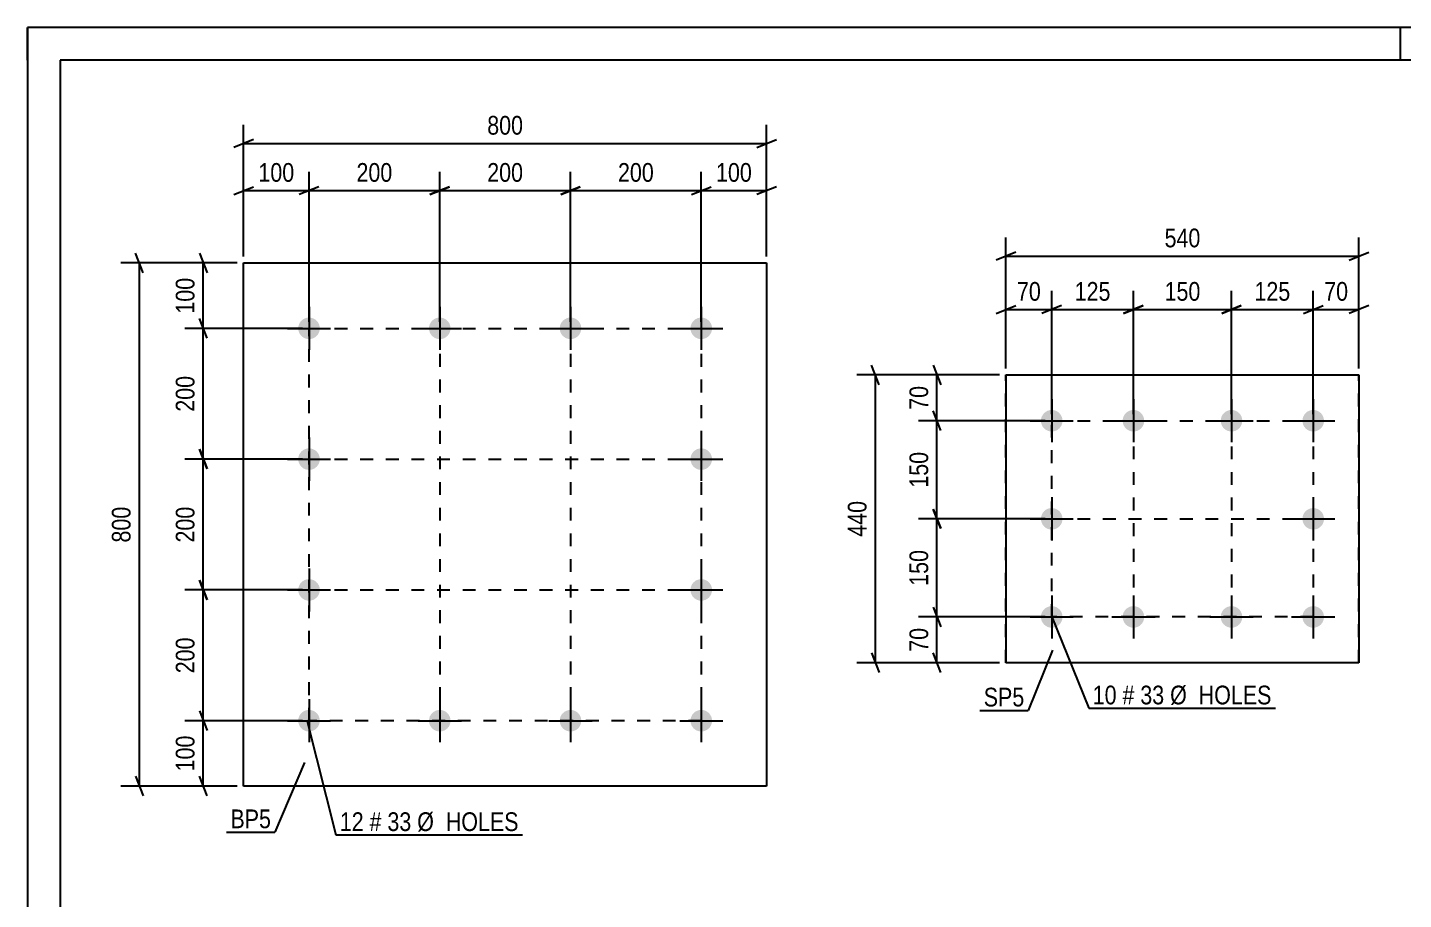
# Model space of a CAD drawing. Header units: millimetres. Extents: x 0 to 420, y 0 to 297.
# Drawn here: x 0 to 210.5, y 163.7 to 297 of the extents above; entities that cross this region are included whole.
import ezdxf

# ---------------------------------------------------------------- set-up
doc = ezdxf.new("R2010")
doc.units = ezdxf.units.MM
doc.linetypes.add('DXK_LINE_DOT2', pattern=[3.9198, 1.9599, -1.9599])
doc.styles.add('Arial Narrow', font='ARIALN.TTF', dxfattribs={"height": 0.2})

# ---------------------------------------------------------------- blocks, each defined once
blk = doc.blocks.new('Unknown-284928262-1132')
at = {"color": 5, "linetype": 'Continuous'}
for p, q in [((420, 297), (0, 297)), ((0, 297), (0, 0)), ((0, 292), (0, 297)), ((210, 292), (210, 297)), ((415, 292), (5, 292)), ((5, 292), (5, 5))]:
    blk.add_line(p, q, dxfattribs=at)
blk = doc.blocks.new('Bolt-284928262-1963 - 1929')
at = {"linetype": 'Continuous'}
for points in [[(156.67, 238.52, -1), (156.67, 235.22, -1)], [(169.17, 238.52, -1), (169.17, 235.22, -1)], [(184.17, 238.52, -1), (184.17, 235.22, -1)], [(196.67, 238.52, -1), (196.67, 235.22, -1)], [(156.67, 223.52, -1), (156.67, 220.22, -1)], [(196.67, 223.52, -1), (196.67, 220.22, -1)], [(156.67, 208.52, -1), (156.67, 205.22, -1)], [(169.17, 208.52, -1), (169.17, 205.22, -1)], [(184.17, 208.52, -1), (184.17, 205.22, -1)], [(196.67, 208.52, -1), (196.67, 205.22, -1)]]:
    blk.add_hatch(color=1, dxfattribs=at).paths.add_polyline_path(points)
at = {"color": 1, "linetype": 'Continuous'}
for p, q in [((156.67, 240.17), (156.67, 233.57)), ((169.17, 240.17), (169.17, 233.57)), ((184.17, 240.17), (184.17, 233.57)), ((196.67, 240.17), (196.67, 233.57)), ((153.37, 236.87), (159.97, 236.87)), ((165.87, 236.87), (172.47, 236.87)), ((180.87, 236.87), (187.47, 236.87)), ((193.37, 236.87), (199.97, 236.87)), ((156.67, 225.17), (156.67, 218.57)), ((196.67, 225.17), (196.67, 218.57)), ((153.37, 221.87), (159.97, 221.87)), ((193.37, 221.87), (199.97, 221.87)), ((156.67, 210.17), (156.67, 203.57)), ((169.17, 210.17), (169.17, 203.57)), ((184.17, 210.17), (184.17, 203.57)), ((196.67, 210.17), (196.67, 203.57)), ((153.37, 206.87), (159.97, 206.87)), ((165.87, 206.87), (172.47, 206.87)), ((180.87, 206.87), (187.47, 206.87)), ((193.37, 206.87), (199.97, 206.87))]:
    blk.add_line(p, q, dxfattribs=at)
blk = doc.blocks.new('Part-284928262-1978 - 1929')
at = {"color": 2, "linetype": 'Continuous'}
for p, q in [((149.67, 243.87), (149.67, 199.87)), ((149.67, 243.87), (203.67, 243.87)), ((203.67, 243.87), (203.67, 199.87)), ((203.67, 199.87), (149.67, 199.87))]:
    blk.add_line(p, q, dxfattribs=at)
at = {"color": 7, "linetype": 'DXK_LINE_DOT2'}
for p, q in [((149.67, 199.87), (149.67, 243.87)), ((203.67, 199.87), (203.67, 243.87))]:
    blk.add_line(p, q, dxfattribs=at)
blk = doc.blocks.new('Bolt-284928262-1333 - 1299')
at = {"linetype": 'Continuous'}
for points in [[(43.06, 252.65, -1), (43.06, 249.35, -1)], [(63.06, 252.65, -1), (63.06, 249.35, -1)], [(83.06, 252.65, -1), (83.06, 249.35, -1)], [(103.06, 252.65, -1), (103.06, 249.35, -1)], [(43.06, 232.65, -1), (43.06, 229.35, -1)], [(103.06, 232.65, -1), (103.06, 229.35, -1)], [(43.06, 212.65, -1), (43.06, 209.35, -1)], [(103.06, 212.65, -1), (103.06, 209.35, -1)], [(43.06, 192.65, -1), (43.06, 189.35, -1)], [(63.06, 192.65, -1), (63.06, 189.35, -1)], [(83.06, 192.65, -1), (83.06, 189.35, -1)], [(103.06, 192.65, -1), (103.06, 189.35, -1)]]:
    blk.add_hatch(color=1, dxfattribs=at).paths.add_polyline_path(points)
at = {"color": 1, "linetype": 'Continuous'}
for p, q in [((43.06, 254.3), (43.06, 247.7)), ((63.06, 254.3), (63.06, 247.7)), ((83.06, 254.3), (83.06, 247.7)), ((103.06, 254.3), (103.06, 247.7)), ((39.76, 251), (46.36, 251)), ((59.76, 251), (66.36, 251)), ((79.76, 251), (86.36, 251)), ((99.76, 251), (106.36, 251)), ((43.06, 234.3), (43.06, 227.7)), ((103.06, 234.3), (103.06, 227.7)), ((39.76, 231), (46.36, 231)), ((99.76, 231), (106.36, 231)), ((43.06, 214.3), (43.06, 207.7)), ((103.06, 214.3), (103.06, 207.7)), ((39.76, 211), (46.36, 211)), ((99.76, 211), (106.36, 211)), ((43.06, 194.3), (43.06, 187.7)), ((63.06, 194.3), (63.06, 187.7)), ((83.06, 194.3), (83.06, 187.7)), ((103.06, 194.3), (103.06, 187.7)), ((39.76, 191), (46.36, 191)), ((59.76, 191), (66.36, 191)), ((79.76, 191), (86.36, 191)), ((99.76, 191), (106.36, 191))]:
    blk.add_line(p, q, dxfattribs=at)
blk = doc.blocks.new('Part-284928262-1348 - 1299')
at = {"color": 2, "linetype": 'Continuous'}
for p, q in [((33.06, 181), (33.06, 261)), ((33.06, 261), (113.06, 261)), ((113.06, 261), (113.06, 181)), ((113.06, 181), (33.06, 181))]:
    blk.add_line(p, q, dxfattribs=at)
blk = doc.blocks.new('Rectangle-284928262-2074 - 1929')
at = {"color": 1, "linetype": 'DXK_LINE_DOT2'}
blk.add_lwpolyline([(156.67, 236.87), (196.67, 236.87), (196.67, 206.87), (156.67, 206.87), (156.67, 236.87)], close=True, dxfattribs=at)
blk = doc.blocks.new('Rectangle-284928262-1455 - 1299')
at = {"color": 1, "linetype": 'DXK_LINE_DOT2'}
blk.add_lwpolyline([(43.06, 251), (103.06, 251), (103.06, 191), (43.06, 191), (43.06, 251)], close=True, dxfattribs=at)
blk = doc.blocks.new('Line-284928262-2067 - 1929')
at = {"color": 1, "linetype": 'DXK_LINE_DOT2'}
blk.add_line((169.17, 236.87), (169.17, 206.87), dxfattribs=at)
blk = doc.blocks.new('Line-284928262-1448 - 1299')
at = {"color": 1, "linetype": 'DXK_LINE_DOT2'}
blk.add_line((63.06, 251), (63.06, 191), dxfattribs=at)
blk = doc.blocks.new('Line-284928262-2060 - 1929')
at = {"color": 1, "linetype": 'DXK_LINE_DOT2'}
blk.add_line((184.17, 236.87), (184.17, 206.87), dxfattribs=at)
blk = doc.blocks.new('Line-284928262-1441 - 1299')
at = {"color": 1, "linetype": 'DXK_LINE_DOT2'}
blk.add_line((83.06, 251), (83.06, 191), dxfattribs=at)
blk = doc.blocks.new('Line-284928262-2053 - 1929')
at = {"color": 1, "linetype": 'DXK_LINE_DOT2'}
blk.add_line((156.67, 221.87), (196.67, 221.87), dxfattribs=at)
blk = doc.blocks.new('Line-284928262-1434 - 1299')
at = {"color": 1, "linetype": 'DXK_LINE_DOT2'}
blk.add_line((43.06, 231), (103.06, 231), dxfattribs=at)
blk = doc.blocks.new('Line-284928262-1426 - 1299')
at = {"color": 1, "linetype": 'DXK_LINE_DOT2'}
blk.add_line((43.06, 211), (103.06, 211), dxfattribs=at)
blk = doc.blocks.new('StraightDimension-284928262-1980 - 1929')
at = {"color": 7, "linetype": 'Continuous'}
for p, q in [((149.67, 244.87), (149.67, 264.89)), ((203.67, 244.87), (203.67, 264.89)), ((151.17, 262.64), (148.17, 261.44)), ((149.67, 262.04), (203.67, 262.04)), ((202.17, 261.44), (205.17, 262.64))]:
    blk.add_line(p, q, dxfattribs=at)
at = {"color": 0}
blk.add_wipeout([(180.02, 262.79), (180.02, 266.99), (173.33, 266.99), (173.33, 262.79)], dxfattribs=at)
at = {"color": 3, "style": 'Arial Narrow'}
blk.add_text('540', height=2.863, dxfattribs=at).set_placement((173.93, 263.39))
blk = doc.blocks.new('StraightDimension-284928262-1991 - 1929')
at = {"color": 7, "linetype": 'Continuous'}
for p, q in [((149.67, 244.87), (149.67, 256.72)), ((156.67, 237.87), (156.67, 256.72)), ((148.17, 253.27), (151.17, 254.47)), ((149.67, 253.87), (156.67, 253.87)), ((158.17, 254.47), (155.17, 253.27))]:
    blk.add_line(p, q, dxfattribs=at)
at = {"color": 0}
blk.add_wipeout([(155.6, 254.62), (155.6, 258.82), (150.75, 258.82), (150.75, 254.62)], dxfattribs=at)
at = {"color": 3, "style": 'Arial Narrow'}
blk.add_text('70', height=2.863, dxfattribs=at).set_placement((151.35, 255.22))
blk = doc.blocks.new('StraightDimension-284928262-2007 - 1929')
at = {"color": 7, "linetype": 'Continuous'}
for p, q in [((196.67, 237.87), (196.67, 256.72)), ((203.67, 244.87), (203.67, 256.72)), ((195.17, 253.27), (198.17, 254.47)), ((196.67, 253.87), (203.67, 253.87)), ((205.17, 254.47), (202.17, 253.27))]:
    blk.add_line(p, q, dxfattribs=at)
at = {"color": 0}
blk.add_wipeout([(202.6, 254.62), (202.6, 258.82), (197.75, 258.82), (197.75, 254.62)], dxfattribs=at)
at = {"color": 3, "style": 'Arial Narrow'}
blk.add_text('70', height=2.863, dxfattribs=at).set_placement((198.35, 255.22))
blk = doc.blocks.new('StraightDimension-284928262-2018 - 1929')
at = {"color": 7, "linetype": 'Continuous'}
for p, q in [((130.29, 242.37), (129.09, 245.37)), ((148.67, 243.87), (126.84, 243.87)), ((129.69, 199.87), (129.69, 243.87)), ((129.09, 201.37), (130.29, 198.37)), ((148.67, 199.87), (126.84, 199.87))]:
    blk.add_line(p, q, dxfattribs=at)
at = {"color": 0}
blk.add_wipeout([(128.94, 225.21), (124.74, 225.21), (124.74, 218.53), (128.94, 218.53)], dxfattribs=at)
at = {"color": 3, "style": 'Arial Narrow'}
blk.add_text('440', height=2.863, rotation=90.0002, dxfattribs=at).set_placement((128.34, 219.13))
blk = doc.blocks.new('StraightDimension-284928262-2029 - 1929')
at = {"color": 7, "linetype": 'Continuous'}
for p, q in [((155.67, 206.87), (136.27, 206.87)), ((138.52, 208.37), (139.72, 205.37)), ((139.12, 199.87), (139.12, 206.87)), ((139.72, 198.37), (138.52, 201.37)), ((148.67, 199.87), (136.27, 199.87))]:
    blk.add_line(p, q, dxfattribs=at)
at = {"color": 0}
blk.add_wipeout([(138.37, 205.8), (134.17, 205.8), (134.17, 200.94), (138.37, 200.94)], dxfattribs=at)
at = {"color": 3, "style": 'Arial Narrow'}
blk.add_text('70', height=2.863, rotation=90.0002, dxfattribs=at).set_placement((137.77, 201.54))
blk = doc.blocks.new('StraightDimension-284928262-3939 - 1929')
at = {"color": 7, "linetype": 'Continuous'}
for p, q in [((139.72, 220.37), (138.52, 223.37)), ((155.67, 221.87), (136.27, 221.87)), ((139.12, 206.87), (139.12, 221.87)), ((155.67, 206.87), (136.27, 206.87)), ((138.52, 208.37), (139.72, 205.37))]:
    blk.add_line(p, q, dxfattribs=at)
at = {"color": 0}
blk.add_wipeout([(138.37, 217.71), (134.17, 217.71), (134.17, 211.03), (138.37, 211.03)], dxfattribs=at)
at = {"color": 3, "style": 'Arial Narrow'}
blk.add_text('150', height=2.863, rotation=90.0002, dxfattribs=at).set_placement((137.77, 211.63))
blk = doc.blocks.new('StraightDimension-284928262-2043 - 1929')
at = {"color": 7, "linetype": 'Continuous'}
for p, q in [((138.52, 245.37), (139.72, 242.37)), ((148.67, 243.87), (136.27, 243.87)), ((139.12, 236.87), (139.12, 243.87)), ((139.72, 235.37), (138.52, 238.37)), ((155.67, 236.87), (136.27, 236.87))]:
    blk.add_line(p, q, dxfattribs=at)
at = {"color": 0}
blk.add_wipeout([(138.37, 242.8), (134.17, 242.8), (134.17, 237.94), (138.37, 237.94)], dxfattribs=at)
at = {"color": 3, "style": 'Arial Narrow'}
blk.add_text('70', height=2.863, rotation=90.0002, dxfattribs=at).set_placement((137.77, 238.54))
blk = doc.blocks.new('StraightDimension-284928262-3915 - 1929')
at = {"color": 7, "linetype": 'Continuous'}
for p, q in [((156.67, 237.87), (156.67, 256.72)), ((169.17, 237.87), (169.17, 256.72)), ((158.17, 254.47), (155.17, 253.27)), ((156.67, 253.87), (169.17, 253.87)), ((167.67, 253.27), (170.67, 254.47))]:
    blk.add_line(p, q, dxfattribs=at)
at = {"color": 0}
blk.add_wipeout([(166.27, 254.62), (166.27, 258.82), (159.58, 258.82), (159.58, 254.62)], dxfattribs=at)
at = {"color": 3, "style": 'Arial Narrow'}
blk.add_text('125', height=2.863, dxfattribs=at).set_placement((160.18, 255.22))
blk = doc.blocks.new('StraightDimension-284928262-3917 - 1929')
at = {"color": 7, "linetype": 'Continuous'}
for p, q in [((169.17, 237.87), (169.17, 256.72)), ((184.17, 237.87), (184.17, 256.72)), ((170.67, 254.47), (167.67, 253.27)), ((169.17, 253.87), (184.17, 253.87)), ((182.67, 253.27), (185.67, 254.47))]:
    blk.add_line(p, q, dxfattribs=at)
at = {"color": 0}
blk.add_wipeout([(180.02, 254.62), (180.02, 258.82), (173.33, 258.82), (173.33, 254.62)], dxfattribs=at)
at = {"color": 3, "style": 'Arial Narrow'}
blk.add_text('150', height=2.863, dxfattribs=at).set_placement((173.93, 255.22))
blk = doc.blocks.new('StraightDimension-284928262-3919 - 1929')
at = {"color": 7, "linetype": 'Continuous'}
for p, q in [((184.17, 237.87), (184.17, 256.72)), ((196.67, 237.87), (196.67, 256.72)), ((185.67, 254.47), (182.67, 253.27)), ((184.17, 253.87), (196.67, 253.87)), ((195.17, 253.27), (198.17, 254.47))]:
    blk.add_line(p, q, dxfattribs=at)
at = {"color": 0}
blk.add_wipeout([(193.77, 254.62), (193.77, 258.82), (187.08, 258.82), (187.08, 254.62)], dxfattribs=at)
at = {"color": 3, "style": 'Arial Narrow'}
blk.add_text('125', height=2.863, dxfattribs=at).set_placement((187.68, 255.22))
blk = doc.blocks.new('StraightDimension-284928262-3941 - 1929')
at = {"color": 7, "linetype": 'Continuous'}
for p, q in [((139.72, 235.37), (138.52, 238.37)), ((155.67, 236.87), (136.27, 236.87)), ((139.12, 221.87), (139.12, 236.87)), ((138.52, 223.37), (139.72, 220.37)), ((155.67, 221.87), (136.27, 221.87))]:
    blk.add_line(p, q, dxfattribs=at)
at = {"color": 0}
blk.add_wipeout([(138.37, 232.71), (134.17, 232.71), (134.17, 226.03), (138.37, 226.03)], dxfattribs=at)
at = {"color": 3, "style": 'Arial Narrow'}
blk.add_text('150', height=2.863, rotation=90.0002, dxfattribs=at).set_placement((137.77, 226.63))
blk = doc.blocks.new('StraightDimension-284928262-3847 - 1299')
at = {"color": 7, "linetype": 'Continuous'}
for p, q in [((63.06, 252), (63.06, 274.91)), ((83.06, 252), (83.06, 274.91)), ((64.56, 272.66), (61.56, 271.46)), ((63.06, 272.06), (83.06, 272.06)), ((81.56, 271.46), (84.56, 272.66))]:
    blk.add_line(p, q, dxfattribs=at)
at = {"color": 0}
blk.add_wipeout([(76.4, 272.81), (76.4, 277.01), (69.72, 277.01), (69.72, 272.81)], dxfattribs=at)
at = {"color": 3, "style": 'Arial Narrow'}
blk.add_text('200', height=2.863, dxfattribs=at).set_placement((70.32, 273.41))
blk = doc.blocks.new('StraightDimension-284928262-1377 - 1299')
at = {"color": 7, "linetype": 'Continuous'}
for p, q in [((103.06, 252), (103.06, 274.91)), ((113.06, 262), (113.06, 274.91)), ((101.56, 271.46), (104.56, 272.66)), ((103.06, 272.06), (113.06, 272.06)), ((114.56, 272.66), (111.56, 271.46))]:
    blk.add_line(p, q, dxfattribs=at)
at = {"color": 0}
blk.add_wipeout([(111.4, 272.81), (111.4, 277.01), (104.72, 277.01), (104.72, 272.81)], dxfattribs=at)
at = {"color": 3, "style": 'Arial Narrow'}
blk.add_text('100', height=2.863, dxfattribs=at).set_placement((105.32, 273.41))
blk = doc.blocks.new('StraightDimension-284928262-1350 - 1299')
at = {"color": 7, "linetype": 'Continuous'}
for p, q in [((33.06, 262), (33.06, 282.12)), ((113.06, 262), (113.06, 282.12)), ((34.56, 279.87), (31.56, 278.67)), ((33.06, 279.27), (113.06, 279.27)), ((111.56, 278.67), (114.56, 279.87))]:
    blk.add_line(p, q, dxfattribs=at)
at = {"color": 0}
blk.add_wipeout([(76.4, 280.02), (76.4, 284.22), (69.72, 284.22), (69.72, 280.02)], dxfattribs=at)
at = {"color": 3, "style": 'Arial Narrow'}
blk.add_text('800', height=2.863, dxfattribs=at).set_placement((70.32, 280.62))
blk = doc.blocks.new('StraightDimension-284928262-1361 - 1299')
at = {"color": 7, "linetype": 'Continuous'}
for p, q in [((33.06, 262), (33.06, 274.91)), ((43.06, 252), (43.06, 274.91)), ((31.56, 271.46), (34.56, 272.66)), ((33.06, 272.06), (43.06, 272.06)), ((44.56, 272.66), (41.56, 271.46))]:
    blk.add_line(p, q, dxfattribs=at)
at = {"color": 0}
blk.add_wipeout([(41.4, 272.81), (41.4, 277.01), (34.72, 277.01), (34.72, 272.81)], dxfattribs=at)
at = {"color": 3, "style": 'Arial Narrow'}
blk.add_text('100', height=2.863, dxfattribs=at).set_placement((35.32, 273.41))
blk = doc.blocks.new('StraightDimension-284928262-1388 - 1299')
at = {"color": 7, "linetype": 'Continuous'}
for p, q in [((32.06, 261), (14.26, 261)), ((17.71, 259.5), (16.51, 262.5)), ((17.11, 181), (17.11, 261)), ((16.51, 182.5), (17.71, 179.5)), ((32.06, 181), (14.26, 181))]:
    blk.add_line(p, q, dxfattribs=at)
at = {"color": 0}
blk.add_wipeout([(16.36, 224.34), (12.16, 224.34), (12.16, 217.65), (16.36, 217.65)], dxfattribs=at)
at = {"color": 3, "style": 'Arial Narrow'}
blk.add_text('800', height=2.863, rotation=90.0002, dxfattribs=at).set_placement((15.76, 218.25))
blk = doc.blocks.new('StraightDimension-284928262-1400 - 1299')
at = {"color": 7, "linetype": 'Continuous'}
for p, q in [((26.29, 192.5), (27.49, 189.5)), ((42.06, 191), (24.04, 191)), ((26.89, 181), (26.89, 191)), ((27.49, 179.5), (26.29, 182.5)), ((32.06, 181), (24.04, 181))]:
    blk.add_line(p, q, dxfattribs=at)
at = {"color": 0}
blk.add_wipeout([(26.14, 189.34), (21.94, 189.34), (21.94, 182.65), (26.14, 182.65)], dxfattribs=at)
at = {"color": 3, "style": 'Arial Narrow'}
blk.add_text('100', height=2.863, rotation=90.0002, dxfattribs=at).set_placement((25.54, 183.25))
blk = doc.blocks.new('StraightDimension-284928262-1416 - 1299')
at = {"color": 7, "linetype": 'Continuous'}
for p, q in [((32.06, 261), (24.04, 261)), ((26.29, 262.5), (27.49, 259.5)), ((26.89, 251), (26.89, 261)), ((42.06, 251), (24.04, 251)), ((27.49, 249.5), (26.29, 252.5))]:
    blk.add_line(p, q, dxfattribs=at)
at = {"color": 0}
blk.add_wipeout([(26.14, 259.34), (21.94, 259.34), (21.94, 252.65), (26.14, 252.65)], dxfattribs=at)
at = {"color": 3, "style": 'Arial Narrow'}
blk.add_text('100', height=2.863, rotation=90.0002, dxfattribs=at).set_placement((25.54, 253.25))
blk = doc.blocks.new('StraightDimension-284928262-3845 - 1299')
at = {"color": 7, "linetype": 'Continuous'}
for p, q in [((43.06, 252), (43.06, 274.91)), ((63.06, 252), (63.06, 274.91)), ((44.56, 272.66), (41.56, 271.46)), ((43.06, 272.06), (63.06, 272.06)), ((61.56, 271.46), (64.56, 272.66))]:
    blk.add_line(p, q, dxfattribs=at)
at = {"color": 0}
blk.add_wipeout([(56.4, 272.81), (56.4, 277.01), (49.72, 277.01), (49.72, 272.81)], dxfattribs=at)
at = {"color": 3, "style": 'Arial Narrow'}
blk.add_text('200', height=2.863, dxfattribs=at).set_placement((50.32, 273.41))
blk = doc.blocks.new('StraightDimension-284928262-3849 - 1299')
at = {"color": 7, "linetype": 'Continuous'}
for p, q in [((83.06, 252), (83.06, 274.91)), ((103.06, 252), (103.06, 274.91)), ((84.56, 272.66), (81.56, 271.46)), ((83.06, 272.06), (103.06, 272.06)), ((101.56, 271.46), (104.56, 272.66))]:
    blk.add_line(p, q, dxfattribs=at)
at = {"color": 0}
blk.add_wipeout([(96.4, 272.81), (96.4, 277.01), (89.72, 277.01), (89.72, 272.81)], dxfattribs=at)
at = {"color": 3, "style": 'Arial Narrow'}
blk.add_text('200', height=2.863, dxfattribs=at).set_placement((90.32, 273.41))
blk = doc.blocks.new('StraightDimension-284928262-3851 - 1299')
at = {"color": 7, "linetype": 'Continuous'}
for p, q in [((42.06, 211), (24.04, 211)), ((27.49, 209.5), (26.29, 212.5)), ((26.89, 191), (26.89, 211)), ((26.29, 192.5), (27.49, 189.5)), ((42.06, 191), (24.04, 191))]:
    blk.add_line(p, q, dxfattribs=at)
at = {"color": 0}
blk.add_wipeout([(26.14, 204.34), (21.94, 204.34), (21.94, 197.65), (26.14, 197.65)], dxfattribs=at)
at = {"color": 3, "style": 'Arial Narrow'}
blk.add_text('200', height=2.863, rotation=90.0002, dxfattribs=at).set_placement((25.54, 198.25))
blk = doc.blocks.new('StraightDimension-284928262-3853 - 1299')
at = {"color": 7, "linetype": 'Continuous'}
for p, q in [((27.49, 229.5), (26.29, 232.5)), ((42.06, 231), (24.04, 231)), ((26.89, 211), (26.89, 231)), ((42.06, 211), (24.04, 211)), ((26.29, 212.5), (27.49, 209.5))]:
    blk.add_line(p, q, dxfattribs=at)
at = {"color": 0}
blk.add_wipeout([(26.14, 224.34), (21.94, 224.34), (21.94, 217.65), (26.14, 217.65)], dxfattribs=at)
at = {"color": 3, "style": 'Arial Narrow'}
blk.add_text('200', height=2.863, rotation=90.0002, dxfattribs=at).set_placement((25.54, 218.25))
blk = doc.blocks.new('StraightDimension-284928262-3855 - 1299')
at = {"color": 7, "linetype": 'Continuous'}
for p, q in [((42.06, 251), (24.04, 251)), ((27.49, 249.5), (26.29, 252.5)), ((26.89, 231), (26.89, 251)), ((26.29, 232.5), (27.49, 229.5)), ((42.06, 231), (24.04, 231))]:
    blk.add_line(p, q, dxfattribs=at)
at = {"color": 0}
blk.add_wipeout([(26.14, 244.34), (21.94, 244.34), (21.94, 237.65), (26.14, 237.65)], dxfattribs=at)
at = {"color": 3, "style": 'Arial Narrow'}
blk.add_text('200', height=2.863, rotation=90.0002, dxfattribs=at).set_placement((25.54, 238.25))
blk = doc.blocks.new('Mark-284928262-1959 - 1929')
at = {"color": 0}
blk.add_wipeout([(166.59, 193.5), (166.59, 196.5), (162.94, 196.5), (162.94, 193.5)], dxfattribs=at)
blk.add_wipeout([(166.59, 193.5), (166.59, 196.5), (162.94, 196.5), (162.94, 193.5)], dxfattribs=at)
at = {"color": 7, "linetype": 'Continuous'}
blk.add_line((156.67, 206.87), (162.34, 192.9), dxfattribs=at)
at = {"color": 0}
blk.add_wipeout([(169.32, 193.5), (169.32, 196.5), (167.49, 196.5), (167.49, 193.5)], dxfattribs=at)
blk.add_wipeout([(169.32, 193.5), (169.32, 196.5), (167.49, 196.5), (167.49, 193.5)], dxfattribs=at)
at = {"color": 3, "style": 'Arial Narrow'}
blk.add_text('10', height=2.863, dxfattribs=at).set_placement((162.94, 193.5))
at = {"color": 0}
blk.add_wipeout([(173.88, 193.5), (173.88, 196.5), (170.22, 196.5), (170.22, 193.5)], dxfattribs=at)
blk.add_wipeout([(173.88, 193.5), (173.88, 196.5), (170.22, 196.5), (170.22, 193.5)], dxfattribs=at)
at = {"color": 3, "style": 'Arial Narrow'}
for s, height, p in [('#', 2.86, (167.49, 193.5)), ('33', 2.863, (170.22, 193.5))]:
    blk.add_text(s, height=height, dxfattribs=at).set_placement(p)
at = {"color": 0}
blk.add_wipeout([(190.3, 193.5), (190.3, 196.5), (174.78, 196.5), (174.78, 193.5)], dxfattribs=at)
blk.add_wipeout([(190.3, 193.5), (190.3, 196.5), (174.78, 196.5), (174.78, 193.5)], dxfattribs=at)
at = {"color": 7, "linetype": 'Continuous'}
blk.add_line((162.34, 192.9), (190.9, 192.9), dxfattribs=at)
at = {"color": 3, "style": 'Arial Narrow'}
blk.add_text('Ø  HOLES', height=2.863, dxfattribs=at).set_placement((174.78, 193.5))
blk = doc.blocks.new('Mark-284928262-1974 - 1929')
at = {"color": 0}
blk.add_wipeout([(152.48, 193.18), (152.48, 196.18), (146.27, 196.18), (146.27, 193.18)], dxfattribs=at)
blk.add_wipeout([(152.48, 193.18), (152.48, 196.18), (146.27, 196.18), (146.27, 193.18)], dxfattribs=at)
at = {"color": 30, "linetype": 'Continuous'}
for p in [(156.79, 201.78), (145.67, 192.58)]:
    blk.add_line(p, (153.08, 192.58), dxfattribs=at)
at = {"color": 3, "style": 'Arial Narrow'}
blk.add_text('SP5', height=2.863, dxfattribs=at).set_placement((146.27, 193.18))
blk = doc.blocks.new('Mark-284928262-1329 - 1299')
at = {"color": 0}
blk.add_wipeout([(51.42, 174.13), (51.42, 177.13), (47.77, 177.13), (47.77, 174.13)], dxfattribs=at)
blk.add_wipeout([(51.42, 174.13), (51.42, 177.13), (47.77, 177.13), (47.77, 174.13)], dxfattribs=at)
at = {"color": 7, "linetype": 'Continuous'}
blk.add_line((42.72, 191.12), (47.17, 173.53), dxfattribs=at)
at = {"color": 3, "style": 'Arial Narrow'}
blk.add_text('12', height=2.863, dxfattribs=at).set_placement((47.77, 174.13))
at = {"color": 0}
blk.add_wipeout([(54.15, 174.13), (54.15, 177.13), (52.32, 177.13), (52.32, 174.13)], dxfattribs=at)
blk.add_wipeout([(54.15, 174.13), (54.15, 177.13), (52.32, 177.13), (52.32, 174.13)], dxfattribs=at)
blk.add_wipeout([(58.71, 174.13), (58.71, 177.13), (55.05, 177.13), (55.05, 174.13)], dxfattribs=at)
blk.add_wipeout([(58.71, 174.13), (58.71, 177.13), (55.05, 177.13), (55.05, 174.13)], dxfattribs=at)
at = {"color": 3, "style": 'Arial Narrow'}
for s, height, p in [('#', 2.86, (52.32, 174.13)), ('33', 2.863, (55.05, 174.13))]:
    blk.add_text(s, height=height, dxfattribs=at).set_placement(p)
at = {"color": 0}
blk.add_wipeout([(75.13, 174.13), (75.13, 177.13), (59.61, 177.13), (59.61, 174.13)], dxfattribs=at)
blk.add_wipeout([(75.13, 174.13), (75.13, 177.13), (59.61, 177.13), (59.61, 174.13)], dxfattribs=at)
at = {"color": 7, "linetype": 'Continuous'}
blk.add_line((47.17, 173.53), (75.73, 173.53), dxfattribs=at)
at = {"color": 3, "style": 'Arial Narrow'}
blk.add_text('Ø  HOLES', height=2.863, dxfattribs=at).set_placement((59.61, 174.13))
blk = doc.blocks.new('Mark-284928262-1344 - 1299')
at = {"color": 0}
blk.add_wipeout([(37.25, 174.56), (37.25, 177.56), (31.04, 177.56), (31.04, 174.56)], dxfattribs=at)
blk.add_wipeout([(37.25, 174.56), (37.25, 177.56), (31.04, 177.56), (31.04, 174.56)], dxfattribs=at)
at = {"color": 30, "linetype": 'Continuous'}
for p in [(42.37, 184.61), (30.44, 173.96)]:
    blk.add_line(p, (37.85, 173.96), dxfattribs=at)
at = {"color": 3, "style": 'Arial Narrow'}
blk.add_text('BP5', height=2.863, dxfattribs=at).set_placement((31.04, 174.56))

msp = doc.modelspace()

# ---------------------------------------------------------------- block references
for name in ['Unknown-284928262-1132', 'Part-284928262-1348 - 1299', 'Bolt-284928262-1333 - 1299', 'Rectangle-284928262-1455 - 1299', 'Line-284928262-1448 - 1299', 'Line-284928262-1441 - 1299', 'Part-284928262-1978 - 1929', 'Bolt-284928262-1963 - 1929', 'Rectangle-284928262-2074 - 1929', 'Line-284928262-2067 - 1929', 'Line-284928262-2060 - 1929', 'Line-284928262-1434 - 1299', 'Line-284928262-2053 - 1929', 'Line-284928262-1426 - 1299']:
    msp.add_blockref(name, (0, 0))

# ---------------------------------------------------------------- next in the draw order: block references
for name in ['StraightDimension-284928262-3847 - 1299', 'StraightDimension-284928262-1377 - 1299', 'StraightDimension-284928262-1980 - 1929']:
    msp.add_blockref(name, (0, 0))

# ---------------------------------------------------------------- next in the draw order: block references
for name in ['StraightDimension-284928262-1350 - 1299', 'StraightDimension-284928262-1991 - 1929', 'StraightDimension-284928262-2007 - 1929']:
    msp.add_blockref(name, (0, 0))

# ---------------------------------------------------------------- next in the draw order: block references
for name in ['StraightDimension-284928262-1361 - 1299', 'StraightDimension-284928262-3849 - 1299', 'StraightDimension-284928262-2018 - 1929']:
    msp.add_blockref(name, (0, 0))

# ---------------------------------------------------------------- next in the draw order: block references
for name in ['StraightDimension-284928262-1388 - 1299', 'StraightDimension-284928262-2043 - 1929', 'StraightDimension-284928262-2029 - 1929']:
    msp.add_blockref(name, (0, 0))

# ---------------------------------------------------------------- next in the draw order: block references
for name in ['StraightDimension-284928262-1416 - 1299', 'StraightDimension-284928262-3915 - 1929', 'StraightDimension-284928262-3939 - 1929', 'StraightDimension-284928262-1400 - 1299']:
    msp.add_blockref(name, (0, 0))

# ---------------------------------------------------------------- next in the draw order: block references
for name in ['StraightDimension-284928262-3845 - 1299', 'StraightDimension-284928262-3917 - 1929', 'StraightDimension-284928262-3941 - 1929', 'StraightDimension-284928262-3851 - 1299', 'Mark-284928262-1959 - 1929']:
    msp.add_blockref(name, (0, 0))

# ---------------------------------------------------------------- next in the draw order: block references
for name in ['StraightDimension-284928262-3919 - 1929', 'StraightDimension-284928262-3853 - 1299', 'Mark-284928262-1974 - 1929', 'Mark-284928262-1329 - 1299']:
    msp.add_blockref(name, (0, 0))

# ---------------------------------------------------------------- next in the draw order: block references
for name in ['StraightDimension-284928262-3855 - 1299', 'Mark-284928262-1344 - 1299']:
    msp.add_blockref(name, (0, 0))

doc.saveas('drawing.dxf')
